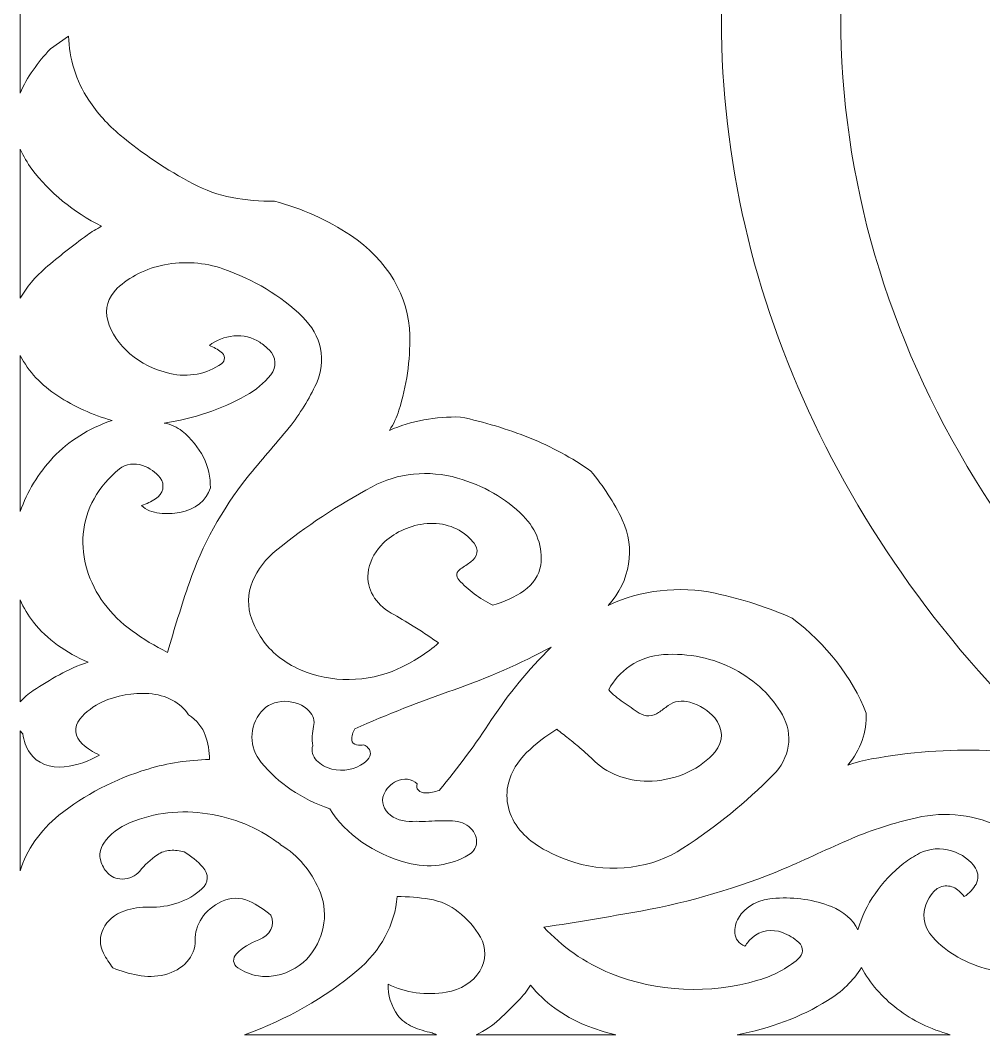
# Model space of a CAD drawing. Header units: millimetres. Extents: x -1200 to 1200, y -590 to 590.
# Drawn here: x -1200 to -643, y -587 to -1 of the extents above; entities that cross this region are included whole.
import ezdxf

# ---------------------------------------------------------------- set-up
doc = ezdxf.new("R2010")
doc.units = ezdxf.units.MM
doc.header["$MEASUREMENT"] = 0
doc.layers.add('Layer 1', color=7, linetype='Continuous')

msp = doc.modelspace()

# ---------------------------------------------------------------- linework, layer by layer
at = {"layer": 'Layer 1', "color": 250, "lineweight": 20}
for points, knots in [([(-1200.05, 41.5007), (-1198.1421, 36.8555), (-1195.6751, 32.3752), (-1192.6848, 28.1224), (-1189.6985, 23.8752), (-1186.3583, 19.799), (-1182.6874, 15.9209), (-1182.6874, 15.9209), (-1172.1028, 8.4643), (-1172.1028, 8.4643), (-1171.9165, 21.3915), (-1167.9304, 34.1019), (-1160.4814, 45.5296), (-1155.6157, 52.9097), (-1149.4894, 59.6976), (-1142.2875, 65.6886), (-1129.5512, 76.2836), (-1115.4307, 85.7258), (-1100.1808, 93.8452), (-1093.2947, 97.5113), (-1085.6675, 100.1698), (-1077.6505, 101.6983), (-1069.6634, 103.2214), (-1061.4725, 103.9339), (-1053.2691, 103.8195), (-1037.2981, 108.115), (-1022.4413, 114.7545), (-1009.4317, 123.4133), (-988.0072, 137.6758), (-975.4187, 158.8555), (-975.0213, 181.341), (-974.7613, 195.9184), (-976.8569, 210.4572), (-981.2562, 224.5922), (-982.5179, 228.6462), (-984.3694, 232.5625), (-986.7721, 236.2608), (-980.535, 233.4728), (-973.8421, 231.42), (-966.8916, 230.1643), (-959.9495, 228.9096), (-952.8438, 228.3604), (-945.7348, 228.5297), (-931.9655, 231.4072), (-918.6073, 235.4438), (-905.8728, 240.5762), (-893.1211, 245.7152), (-881.2336, 252.1542), (-870.4935, 259.7394), (-863.0804, 268.5285), (-856.9687, 277.9929), (-852.2833, 287.9418), (-844.5065, 304.4652), (-847.5341, 323.0435), (-860.3543, 337.3477), (-841.7064, 328.4449), (-819.4802, 325.9188), (-798.5397, 330.3322), (-783.0209, 333.6013), (-768.0759, 338.4446), (-754.0514, 344.7501), (-734.2427, 359.7933), (-719.5265, 378.6991), (-711.3026, 399.6794), (-710.8281, 410.3269), (-714.5335, 420.8156), (-721.8924, 429.6392), (-716.6759, 427.8332), (-711.2456, 426.4659), (-705.6857, 425.5581), (-686.3265, 422.397), (-666.6215, 420.8608), (-646.8751, 420.9734), (-630.939, 421.0645), (-615.1847, 423.6844), (-600.4898, 428.6889), (-596.4699, 430.0625), (-592.5597, 431.638), (-588.781, 433.4064), (-588.781, 433.4064), (-588.8529, 433.342), (-588.8529, 433.342), (-721.823, 314.5118), (-795.3442, 159.8026), (-795.0209, -0.7109), (-794.698, -161.1386), (-721.2782, -315.696), (-588.7445, -434.7303), (-592.5374, -432.9545), (-596.4592, -431.3683), (-600.4898, -429.9798), (-613.6081, -425.5126), (-627.5946, -422.9706), (-641.808, -422.471), (-664.113, -421.687), (-686.4416, -423.3219), (-708.213, -427.3352), (-712.8967, -428.1986), (-717.4746, -429.4018), (-721.8924, -430.9311), (-714.5353, -422.1065), (-710.8263, -411.6185), (-711.3026, -400.9709), (-719.5283, -379.9911), (-734.2406, -361.0831), (-754.0514, -346.0416), (-768.0759, -339.7362), (-783.0209, -334.8926), (-798.5397, -331.6234), (-819.4815, -327.2139), (-841.709, -329.7334), (-860.3543, -338.6396), (-847.5409, -324.3312), (-844.4992, -305.7547), (-852.2838, -289.2338), (-856.9692, -279.2848), (-863.0799, -269.8201), (-870.494, -261.0313), (-881.234, -253.4461), (-893.1211, -247.0071), (-905.8728, -241.8678), (-918.6073, -236.7357), (-931.9655, -232.6988), (-945.7348, -229.8216), (-952.8438, -229.6531), (-959.9495, -230.2016), (-966.8916, -231.4559), (-973.8421, -232.7116), (-980.535, -234.764), (-986.7721, -237.5521), (-984.3698, -233.8551), (-982.5188, -229.9398), (-981.2575, -225.8876), (-976.8578, -211.7512), (-974.7609, -197.2111), (-975.0213, -182.6322), (-975.4255, -160.1853), (-987.9627, -139.0335), (-1009.3332, -124.7782), (-1022.3646, -116.0836), (-1037.2556, -109.4173), (-1053.2691, -105.1114), (-1061.4725, -105.2255), (-1069.6634, -104.5129), (-1077.6505, -102.9903), (-1085.6679, -101.4621), (-1093.2952, -98.8032), (-1100.1808, -95.1368), (-1115.4307, -87.0167), (-1129.5507, -77.5741), (-1142.2878, -66.9794), (-1149.4899, -60.9889), (-1155.6157, -54.2013), (-1160.4814, -46.8216), (-1167.9314, -35.3941), (-1171.9157, -22.6831), (-1172.1028, -9.7556), (-1172.1028, -9.7556), (-1182.6874, -17.2135), (-1182.6874, -17.2135), (-1186.3583, -21.0916), (-1189.6985, -25.1675), (-1192.6848, -29.4147), (-1195.6756, -33.6671), (-1198.1421, -38.1474), (-1200.05, -42.7926), (-1200.05, -42.7926), (-1200.05, 41.5007), (-1200.05, 41.5007)], [0, 0, 0, 0, 0.01785714, 0.01785714, 0.01785714, 0.03571429, 0.03571429, 0.03571429, 0.05357143, 0.05357143, 0.05357143, 0.07142857, 0.07142857, 0.07142857, 0.08928571, 0.08928571, 0.08928571, 0.10714286, 0.10714286, 0.10714286, 0.125, 0.125, 0.125, 0.14285714, 0.14285714, 0.14285714, 0.16071429, 0.16071429, 0.16071429, 0.17857143, 0.17857143, 0.17857143, 0.19642857, 0.19642857, 0.19642857, 0.21428571, 0.21428571, 0.21428571, 0.23214286, 0.23214286, 0.23214286, 0.25, 0.25, 0.25, 0.26785714, 0.26785714, 0.26785714, 0.28571429, 0.28571429, 0.28571429, 0.30357143, 0.30357143, 0.30357143, 0.32142857, 0.32142857, 0.32142857, 0.33928571, 0.33928571, 0.33928571, 0.35714286, 0.35714286, 0.35714286, 0.375, 0.375, 0.375, 0.39285714, 0.39285714, 0.39285714, 0.41071429, 0.41071429, 0.41071429, 0.42857143, 0.42857143, 0.42857143, 0.44642857, 0.44642857, 0.44642857, 0.46428571, 0.46428571, 0.46428571, 0.48214286, 0.48214286, 0.48214286, 0.5, 0.5, 0.5, 0.51785714, 0.51785714, 0.51785714, 0.53571429, 0.53571429, 0.53571429, 0.55357143, 0.55357143, 0.55357143, 0.57142857, 0.57142857, 0.57142857, 0.58928571, 0.58928571, 0.58928571, 0.60714286, 0.60714286, 0.60714286, 0.625, 0.625, 0.625, 0.64285714, 0.64285714, 0.64285714, 0.66071429, 0.66071429, 0.66071429, 0.67857143, 0.67857143, 0.67857143, 0.69642857, 0.69642857, 0.69642857, 0.71428571, 0.71428571, 0.71428571, 0.73214286, 0.73214286, 0.73214286, 0.75, 0.75, 0.75, 0.76785714, 0.76785714, 0.76785714, 0.78571429, 0.78571429, 0.78571429, 0.80357143, 0.80357143, 0.80357143, 0.82142857, 0.82142857, 0.82142857, 0.83928571, 0.83928571, 0.83928571, 0.85714286, 0.85714286, 0.85714286, 0.875, 0.875, 0.875, 0.89285714, 0.89285714, 0.89285714, 0.91071429, 0.91071429, 0.91071429, 0.92857143, 0.92857143, 0.92857143, 0.94642857, 0.94642857, 0.94642857, 0.96428571, 0.96428571, 0.96428571, 0.98214286, 0.98214286, 0.98214286, 1, 1, 1, 1]), ([(-664.746, 236.7589), (-664.746, 236.7589), (-664.7598, 236.7325), (-664.7598, 236.7325), (-710.855, 151.7287), (-731.4281, 59.1016), (-724.7811, -33.6125), (-718.1376, -126.2796), (-684.9953, -216.378), (-627.9351, -296.8273), (-630.0803, -291.0084), (-631.5502, -285.0387), (-632.325, -278.9977), (-633.1024, -272.9359), (-632.7451, -266.8116), (-631.2663, -260.8363), (-618.5792, -263.2355), (-606.0335, -266.1078), (-593.672, -269.443), (-581.2869, -272.7844), (-569.3356, -277.1091), (-557.9955, -282.3524), (-544.648, -288.524), (-531.1044, -294.4111), (-517.377, -300.0072), (-506.9852, -304.2432), (-495.8075, -307.0595), (-484.2862, -308.3434), (-475.7501, -309.295), (-467.0717, -308.9117), (-458.7142, -307.2124), (-432.7937, -301.9434), (-407.196, -295.6856), (-382.0026, -288.458), (-381.1096, -288.2016), (-380.1529, -288.1244), (-379.2145, -288.2324), (-378.8946, -288.2665), (-378.5874, -288.1185), (-378.4719, -287.8741), (-378.3557, -287.6298), (-378.4492, -287.3594), (-378.7147, -287.2106), (-379.1182, -286.9792), (-379.534, -286.7616), (-379.9597, -286.5583), (-381.4227, -285.86), (-382.9041, -285.1882), (-384.4031, -284.5424), (-391.2052, -281.7198), (-398.0388, -278.9488), (-404.9042, -276.2291), (-411.8108, -273.4935), (-418.6988, -270.7258), (-425.5667, -267.9269), (-426.6777, -267.4594), (-427.7497, -266.9328), (-428.7751, -266.3511), (-429.8059, -265.7661), (-430.9413, -265.3139), (-432.1422, -265.0109), (-432.3323, -264.9789), (-432.4621, -264.8353), (-432.4415, -264.6786), (-432.4215, -264.5219), (-432.1842, -264.4092), (-431.9898, -264.4103), (-430.7468, -264.5156), (-429.5079, -264.1833), (-428.5862, -263.4982), (-427.665, -262.8132), (-427.1493, -261.8463), (-427.1698, -260.8321), (-427.2255, -257.9452), (-427.7424, -255.0776), (-428.7082, -252.2988), (-432.075, -242.849), (-437.5248, -233.976), (-444.798, -226.1066), (-445.371, -225.4869), (-445.8995, -224.8411), (-446.3818, -224.1724), (-448.6598, -225.7097), (-451.1361, -227.044), (-453.7666, -228.1513), (-456.8451, -229.4018), (-460.1267, -230.2936), (-463.5126, -230.7997), (-466.8905, -231.3047), (-470.3236, -231.5296), (-473.7572, -231.4715), (-476.8794, -231.3885), (-479.7639, -230.09), (-481.5054, -227.9855), (-483.2215, -225.9109), (-483.8022, -223.3501), (-483.1097, -220.9151), (-480.9623, -213.3681), (-478.0632, -205.9741), (-474.4425, -198.8074), (-468.578, -187.1995), (-465.7903, -174.7248), (-466.261, -162.1852), (-466.4083, -158.2689), (-467.4725, -154.4123), (-469.3981, -150.8196), (-469.3981, -150.8196), (-469.447, -150.512), (-469.447, -150.512), (-468.258, -149.4665), (-466.727, -148.7158), (-465.034, -148.3473), (-463.3718, -147.9859), (-461.6796, -147.72), (-459.9712, -147.5518), (-459.5108, -147.5066), (-459.0431, -147.5438), (-458.6024, -147.6609), (-458.1274, -147.7871), (-457.7908, -148.1312), (-457.7467, -148.535), (-457.1235, -149.95), (-456.4104, -151.3378), (-455.6104, -152.6929), (-454.7278, -154.1868), (-452.776, -155.0605), (-450.7485, -154.8673), (-448.709, -154.673), (-446.7707, -154.0439), (-445.1286, -153.0433), (-443.5119, -152.0575), (-442.0137, -150.9502), (-440.6543, -149.7355), (-427.9716, -129.1606), (-417.892, -107.6), (-410.5657, -85.3759), (-418.7172, -95.6209), (-429.6063, -104.2519), (-442.4184, -110.6255), (-461.8407, -120.287), (-482.8694, -127.6494), (-504.8562, -132.4875), (-513.5204, -133.4589), (-522.3422, -132.9518), (-530.7511, -131.0002), (-554.4485, -125.5011), (-575.8558, -114.848), (-592.6462, -100.2056), (-605.4082, -89.0763), (-614.2211, -75.3432), (-618.1462, -60.4783), (-623.5687, -39.9576), (-618.8803, -18.5151), (-605.1007, -0.7547), (-587.6579, 20.8998), (-557.9976, 34.0462), (-526.1196, 34.2774), (-512.6784, 34.373), (-499.4161, 31.7322), (-487.5544, 26.6008), (-483.0485, 24.6513), (-478.8637, 22.2465), (-475.1017, 19.4448), (-481.0346, 29.4216), (-489.0962, 38.4638), (-498.9189, 46.1563), (-508.7201, 53.8322), (-519.8873, 60.2641), (-532.0513, 65.2388), (-542.7109, 69.5962), (-555.2656, 69.631), (-565.9565, 65.3247), (-571.9777, 62.9004), (-578.5274, 61.4563), (-585.2322, 61.074), (-589.7219, 60.8175), (-594.0399, 62.5351), (-596.5445, 65.5697), (-600.6063, 70.4926), (-602.949, 76.2197), (-603.3229, 82.1365), (-603.5554, 85.8068), (-602.352, 89.4451), (-599.8871, 92.5283), (-591.5413, 95.9003), (-582.5314, 98.0657), (-573.2689, 98.9265), (-564.0347, 99.7847), (-554.6982, 99.6345), (-545.5131, 98.4796), (-527.0096, 96.1548), (-509.7691, 89.4076), (-496.0014, 79.1093), (-506.4909, 88.9418), (-518.2169, 97.855), (-530.9934, 105.7057), (-551.1194, 118.0716), (-574.3272, 126.7103), (-599.0067, 131.018), (-610.7878, 133.0745), (-621.9652, 136.9793), (-631.9044, 142.5093), (-649.7484, 152.7009), (-661.9412, 168.1917), (-665.8467, 185.6132), (-669.6417, 202.5516), (-669.2665, 219.9384), (-664.746, 236.7589)], [0, 0, 0, 0, 0.01449275, 0.01449275, 0.01449275, 0.02898551, 0.02898551, 0.02898551, 0.04347826, 0.04347826, 0.04347826, 0.05797101, 0.05797101, 0.05797101, 0.07246377, 0.07246377, 0.07246377, 0.08695652, 0.08695652, 0.08695652, 0.10144928, 0.10144928, 0.10144928, 0.11594203, 0.11594203, 0.11594203, 0.13043478, 0.13043478, 0.13043478, 0.14492754, 0.14492754, 0.14492754, 0.15942029, 0.15942029, 0.15942029, 0.17391304, 0.17391304, 0.17391304, 0.1884058, 0.1884058, 0.1884058, 0.20289855, 0.20289855, 0.20289855, 0.2173913, 0.2173913, 0.2173913, 0.23188406, 0.23188406, 0.23188406, 0.24637681, 0.24637681, 0.24637681, 0.26086957, 0.26086957, 0.26086957, 0.27536232, 0.27536232, 0.27536232, 0.28985507, 0.28985507, 0.28985507, 0.30434783, 0.30434783, 0.30434783, 0.31884058, 0.31884058, 0.31884058, 0.33333333, 0.33333333, 0.33333333, 0.34782609, 0.34782609, 0.34782609, 0.36231884, 0.36231884, 0.36231884, 0.37681159, 0.37681159, 0.37681159, 0.39130435, 0.39130435, 0.39130435, 0.4057971, 0.4057971, 0.4057971, 0.42028986, 0.42028986, 0.42028986, 0.43478261, 0.43478261, 0.43478261, 0.44927536, 0.44927536, 0.44927536, 0.46376812, 0.46376812, 0.46376812, 0.47826087, 0.47826087, 0.47826087, 0.49275362, 0.49275362, 0.49275362, 0.50724638, 0.50724638, 0.50724638, 0.52173913, 0.52173913, 0.52173913, 0.53623188, 0.53623188, 0.53623188, 0.55072464, 0.55072464, 0.55072464, 0.56521739, 0.56521739, 0.56521739, 0.57971014, 0.57971014, 0.57971014, 0.5942029, 0.5942029, 0.5942029, 0.60869565, 0.60869565, 0.60869565, 0.62318841, 0.62318841, 0.62318841, 0.63768116, 0.63768116, 0.63768116, 0.65217391, 0.65217391, 0.65217391, 0.66666667, 0.66666667, 0.66666667, 0.68115942, 0.68115942, 0.68115942, 0.69565217, 0.69565217, 0.69565217, 0.71014493, 0.71014493, 0.71014493, 0.72463768, 0.72463768, 0.72463768, 0.73913043, 0.73913043, 0.73913043, 0.75362319, 0.75362319, 0.75362319, 0.76811594, 0.76811594, 0.76811594, 0.7826087, 0.7826087, 0.7826087, 0.79710145, 0.79710145, 0.79710145, 0.8115942, 0.8115942, 0.8115942, 0.82608696, 0.82608696, 0.82608696, 0.84057971, 0.84057971, 0.84057971, 0.85507246, 0.85507246, 0.85507246, 0.86956522, 0.86956522, 0.86956522, 0.88405797, 0.88405797, 0.88405797, 0.89855072, 0.89855072, 0.89855072, 0.91304348, 0.91304348, 0.91304348, 0.92753623, 0.92753623, 0.92753623, 0.94202899, 0.94202899, 0.94202899, 0.95652174, 0.95652174, 0.95652174, 0.97101449, 0.97101449, 0.97101449, 0.98550725, 0.98550725, 0.98550725, 1, 1, 1, 1]), ([(-1200.05, -161.1647), (-1200.05, -161.1647), (-1200.05, -75.1662), (-1200.05, -75.1662), (-1198.2732, -79.176), (-1196.0071, -83.0312), (-1193.2849, -86.675), (-1183.2588, -100.094), (-1169.4744, -111.3968), (-1153.0412, -119.6684), (-1156.0422, -121.1601), (-1158.8693, -122.8694), (-1161.4886, -124.7765), (-1169.7987, -130.8254), (-1177.8029, -137.1451), (-1185.482, -143.7202), (-1191.4763, -148.8531), (-1196.396, -154.7442), (-1200.048, -161.1647)], [0, 0, 0, 0, 0.16666667, 0.16666667, 0.16666667, 0.33333333, 0.33333333, 0.33333333, 0.5, 0.5, 0.5, 0.66666667, 0.66666667, 0.66666667, 0.83333333, 0.83333333, 0.83333333, 1, 1, 1, 1]), ([(-1114.9231, -365.7727), (-1122.2006, -362.1911), (-1129.0419, -358.0541), (-1135.3531, -353.4197), (-1141.6814, -348.7721), (-1147.1613, -343.4137), (-1151.6245, -337.5097), (-1160.5542, -325.441), (-1164.759, -311.4489), (-1163.6853, -297.3987), (-1162.6009, -283.2018), (-1155.121, -269.8148), (-1142.6824, -259.7933), (-1139.2017, -256.9877), (-1133.9595, -256.1884), (-1129.4587, -257.7722), (-1125.2473, -259.2552), (-1121.6981, -261.7553), (-1119.295, -264.9292), (-1116.2551, -268.9407), (-1117.396, -274.1684), (-1121.9406, -277.0969), (-1124.4079, -278.6849), (-1127.1236, -280.0015), (-1130.0163, -281.0119), (-1127.3082, -283.4277), (-1123.631, -284.9817), (-1119.639, -285.3957), (-1115.7412, -285.7999), (-1111.7873, -285.649), (-1107.9528, -284.9501), (-1099.2086, -283.3534), (-1092.3414, -277.8765), (-1090.2335, -270.8068), (-1089.9473, -258.5052), (-1095.8418, -246.6474), (-1106.5724, -237.9556), (-1109.4248, -235.645), (-1113.0185, -234.0327), (-1116.9468, -233.3018), (-1099.9949, -230.7886), (-1083.8996, -225.3871), (-1069.7134, -217.4481), (-1063.9908, -214.2457), (-1059.0968, -210.1674), (-1055.3039, -205.4398), (-1051.7127, -200.9601), (-1052.1325, -195.1107), (-1056.3489, -191.0053), (-1057.9837, -189.4131), (-1059.7893, -187.9426), (-1061.7457, -186.6104), (-1065.9103, -183.7757), (-1071.3281, -182.4633), (-1076.7258, -182.9846), (-1082.0451, -183.4984), (-1086.9986, -185.4363), (-1090.806, -188.4949), (-1088.3434, -189.525), (-1086.0479, -190.7999), (-1083.9723, -192.2895), (-1082.7903, -193.1366), (-1082.1059, -194.351), (-1082.0888, -195.6306), (-1082.0716, -196.9107), (-1082.7303, -198.1411), (-1083.8896, -199.0086), (-1091.8986, -204.9967), (-1103.1971, -207.144), (-1113.6529, -204.6742), (-1131.5392, -200.4489), (-1145.2451, -188.7225), (-1149.5203, -174.0085), (-1151.4193, -167.472), (-1149.3683, -160.5868), (-1144.0057, -155.4717), (-1136.9147, -148.7092), (-1127.3515, -143.9504), (-1116.71, -141.8848), (-1105.4559, -139.7001), (-1093.6276, -140.5113), (-1082.9835, -144.1943), (-1065.1823, -150.3538), (-1049.4295, -159.8572), (-1037.0286, -171.9134), (-1025.9879, -182.644), (-1022.9265, -197.3824), (-1029.0043, -210.4624), (-1033.1514, -219.3816), (-1038.4342, -227.9275), (-1044.7643, -235.9579), (-1048.7405, -240.8588), (-1052.8113, -245.7091), (-1056.975, -250.5064), (-1061.0352, -255.1842), (-1065.0196, -259.9048), (-1068.928, -264.6667), (-1083.7436, -283.4768), (-1095.0148, -303.97), (-1102.3731, -325.4806), (-1106.9403, -338.8308), (-1111.1247, -352.2647), (-1114.9231, -365.7727)], [0, 0, 0, 0, 0.02941176, 0.02941176, 0.02941176, 0.05882353, 0.05882353, 0.05882353, 0.08823529, 0.08823529, 0.08823529, 0.11764706, 0.11764706, 0.11764706, 0.14705882, 0.14705882, 0.14705882, 0.17647059, 0.17647059, 0.17647059, 0.20588235, 0.20588235, 0.20588235, 0.23529412, 0.23529412, 0.23529412, 0.26470588, 0.26470588, 0.26470588, 0.29411765, 0.29411765, 0.29411765, 0.32352941, 0.32352941, 0.32352941, 0.35294118, 0.35294118, 0.35294118, 0.38235294, 0.38235294, 0.38235294, 0.41176471, 0.41176471, 0.41176471, 0.44117647, 0.44117647, 0.44117647, 0.47058824, 0.47058824, 0.47058824, 0.5, 0.5, 0.5, 0.52941176, 0.52941176, 0.52941176, 0.55882353, 0.55882353, 0.55882353, 0.58823529, 0.58823529, 0.58823529, 0.61764706, 0.61764706, 0.61764706, 0.64705882, 0.64705882, 0.64705882, 0.67647059, 0.67647059, 0.67647059, 0.70588235, 0.70588235, 0.70588235, 0.73529412, 0.73529412, 0.73529412, 0.76470588, 0.76470588, 0.76470588, 0.79411765, 0.79411765, 0.79411765, 0.82352941, 0.82352941, 0.82352941, 0.85294118, 0.85294118, 0.85294118, 0.88235294, 0.88235294, 0.88235294, 0.91176471, 0.91176471, 0.91176471, 0.94117647, 0.94117647, 0.94117647, 0.97058824, 0.97058824, 0.97058824, 1, 1, 1, 1]), ([(-1200.05, -284.3057), (-1200.05, -284.3057), (-1200.05, -194.3593), (-1200.05, -194.3593), (-1195.3213, -203.457), (-1187.8786, -211.4516), (-1178.3845, -217.6267), (-1168.9708, -223.7497), (-1158.3596, -228.5454), (-1146.9878, -231.8146), (-1160.4587, -236.32), (-1172.1944, -243.6622), (-1180.9876, -253.0902), (-1189.7028, -262.4337), (-1196.1685, -273.0221), (-1200.05, -284.3095)], [0, 0, 0, 0, 0.2, 0.2, 0.2, 0.4, 0.4, 0.4, 0.6, 0.6, 0.6, 0.8, 0.8, 0.8, 1, 1, 1, 1]), ([(-958.3439, -360.3209), (-960.765, -358.6963), (-963.1788, -357.0649), (-965.5857, -355.4265), (-968.0103, -353.7762), (-970.4771, -352.1681), (-972.986, -350.6034), (-977.2146, -348.0297), (-981.4935, -345.5109), (-985.8209, -343.0477), (-994.9955, -337.8274), (-1000.06, -329.0334), (-999.122, -319.9721), (-998.5203, -314.1699), (-995.9202, -308.6193), (-991.6219, -303.9572), (-985.9776, -297.8345), (-977.8368, -293.5314), (-968.6557, -291.813), (-959.1405, -290.0311), (-949.1623, -292.4306), (-942.3715, -298.1258), (-940.7067, -299.5223), (-939.2001, -301.0384), (-937.8699, -302.6542), (-935.0179, -306.1155), (-935.8038, -310.7645), (-939.6913, -313.4821), (-941.6768, -314.8692), (-943.6923, -316.2278), (-945.7361, -317.5576), (-948.1152, -319.1074), (-948.5542, -321.9049), (-946.7237, -323.8853), (-944.0444, -326.7871), (-941.0498, -329.4873), (-937.7751, -331.9543), (-934.4974, -334.4237), (-930.9072, -336.6029), (-927.062, -338.4561), (-920.4918, -336.6464), (-914.4029, -333.8478), (-909.1123, -330.2046), (-903.6777, -326.4621), (-900.2019, -321.1865), (-899.3885, -315.4399), (-897.9379, -305.1847), (-901.6028, -294.8921), (-909.5765, -286.8495), (-919.4725, -276.8669), (-932.5942, -269.3234), (-947.4826, -265.0612), (-963.9805, -260.3406), (-982.2395, -262.1872), (-996.7965, -270.0602), (-1016.5464, -280.738), (-1034.9706, -292.9415), (-1051.8173, -306.5055), (-1058.2278, -311.6668), (-1063.0524, -317.9757), (-1065.904, -324.929), (-1068.7828, -331.9497), (-1068.9374, -339.5141), (-1066.3441, -346.6078), (-1064.9227, -350.4957), (-1062.9903, -354.2468), (-1060.5778, -357.7986), (-1055.3947, -365.4297), (-1047.638, -371.6979), (-1038.2115, -375.87), (-1020.5517, -383.4976), (-999.3409, -383.3117), (-981.8982, -375.3623), (-973.1325, -371.3692), (-965.1879, -366.2958), (-958.3439, -360.3209)], [0, 0, 0, 0, 0.04, 0.04, 0.04, 0.08, 0.08, 0.08, 0.12, 0.12, 0.12, 0.16, 0.16, 0.16, 0.2, 0.2, 0.2, 0.24, 0.24, 0.24, 0.28, 0.28, 0.28, 0.32, 0.32, 0.32, 0.36, 0.36, 0.36, 0.4, 0.4, 0.4, 0.44, 0.44, 0.44, 0.48, 0.48, 0.48, 0.52, 0.52, 0.52, 0.56, 0.56, 0.56, 0.6, 0.6, 0.6, 0.64, 0.64, 0.64, 0.68, 0.68, 0.68, 0.72, 0.72, 0.72, 0.76, 0.76, 0.76, 0.8, 0.8, 0.8, 0.84, 0.84, 0.84, 0.88, 0.88, 0.88, 0.92, 0.92, 0.92, 0.96, 0.96, 0.96, 1, 1, 1, 1]), ([(-1200.048, -335.4848), (-1198.1506, -340.001), (-1195.6083, -344.3201), (-1192.4712, -348.3557), (-1184.559, -358.1368), (-1173.6704, -366.0876), (-1160.8506, -371.4414), (-1166.7116, -373.3443), (-1172.2904, -375.7734), (-1177.4847, -378.6853), (-1182.6643, -381.5884), (-1187.7052, -384.6509), (-1192.5971, -387.8662), (-1195.4332, -389.7304), (-1197.9408, -391.901), (-1200.05, -394.3183), (-1200.05, -394.3183), (-1200.05, -335.4828), (-1200.05, -335.4828)], [0, 0, 0, 0, 0.16666667, 0.16666667, 0.16666667, 0.33333333, 0.33333333, 0.33333333, 0.5, 0.5, 0.5, 0.66666667, 0.66666667, 0.66666667, 0.83333333, 0.83333333, 0.83333333, 1, 1, 1, 1]), ([(-893.3963, -362.7611), (-906.5151, -375.7741), (-918.0236, -389.8003), (-927.7588, -404.6418), (-936.9679, -418.6809), (-947.0509, -432.3321), (-957.9674, -445.5404), (-960.4896, -446.3892), (-963.1733, -446.8814), (-965.9001, -446.9964), (-967.5357, -447.0673), (-969.1054, -446.4639), (-970.0741, -445.3921), (-971.0429, -444.3202), (-971.2751, -442.9129), (-970.7003, -441.6683), (-973.6486, -438.8159), (-978.7242, -438.1513), (-982.6228, -440.114), (-986.1528, -441.889), (-988.7923, -444.6194), (-990.0755, -447.8246), (-991.7928, -452.1184), (-990.2528, -456.8261), (-986.1322, -459.8589), (-982.1351, -462.801), (-976.6813, -464.0627), (-971.374, -463.2692), (-968.934, -463.4666), (-966.477, -463.485), (-964.0328, -463.3245), (-959.4969, -463.0266), (-954.9412, -462.9609), (-950.3949, -463.1278), (-946.3382, -463.2741), (-942.5394, -464.7825), (-939.908, -467.2923), (-937.2766, -469.802), (-936.0522, -473.1038), (-936.5233, -476.3768), (-936.8912, -478.9262), (-938.537, -481.2423), (-941.0708, -482.7792), (-951.2109, -488.9311), (-964.4354, -490.6543), (-976.4423, -487.3973), (-995.8461, -482.1324), (-1011.9479, -470.9016), (-1021.2883, -456.1296), (-1037.426, -450.5724), (-1051.177, -441.2495), (-1060.7907, -429.3532), (-1067.9811, -420.4601), (-1067.9892, -408.943), (-1060.8262, -400.035), (-1057.8093, -396.2841), (-1052.6468, -394.0322), (-1047.1276, -394.0552), (-1041.6686, -394.0781), (-1036.5232, -396.1408), (-1033.1801, -399.6429), (-1030.7688, -402.1683), (-1029.8206, -405.4187), (-1030.5774, -408.5537), (-1031.4639, -412.2222), (-1031.6288, -415.9804), (-1031.0656, -419.6909), (-1031.9697, -422.6654), (-1031.1474, -425.8094), (-1028.8299, -428.2277), (-1026.5767, -430.5797), (-1023.4871, -432.3095), (-1019.9773, -433.1833), (-1013.4901, -434.7379), (-1006.4787, -433.4238), (-1001.4935, -429.7132), (-1000.0013, -428.6027), (-998.8557, -427.2212), (-998.1507, -425.6808), (-997.4055, -424.051), (-997.7931, -422.2236), (-999.1692, -420.8914), (-999.839, -420.2428), (-1000.6159, -419.6725), (-1001.4789, -419.1974), (-1002.882, -419.5436), (-1004.3788, -419.5529), (-1005.7883, -419.2245), (-1007.3074, -418.8703), (-1008.3876, -417.7762), (-1008.4839, -416.4958), (-1008.6552, -414.2141), (-1008.0681, -411.9358), (-1006.7849, -409.9008), (-988.1083, -401.6758), (-968.9769, -394.1473), (-949.4536, -387.3396), (-929.8999, -380.5214), (-911.141, -372.2968), (-893.3963, -362.7611)], [0, 0, 0, 0, 0.03030303, 0.03030303, 0.03030303, 0.06060606, 0.06060606, 0.06060606, 0.09090909, 0.09090909, 0.09090909, 0.12121212, 0.12121212, 0.12121212, 0.15151515, 0.15151515, 0.15151515, 0.18181818, 0.18181818, 0.18181818, 0.21212121, 0.21212121, 0.21212121, 0.24242424, 0.24242424, 0.24242424, 0.27272727, 0.27272727, 0.27272727, 0.3030303, 0.3030303, 0.3030303, 0.33333333, 0.33333333, 0.33333333, 0.36363636, 0.36363636, 0.36363636, 0.39393939, 0.39393939, 0.39393939, 0.42424242, 0.42424242, 0.42424242, 0.45454545, 0.45454545, 0.45454545, 0.48484848, 0.48484848, 0.48484848, 0.51515152, 0.51515152, 0.51515152, 0.54545455, 0.54545455, 0.54545455, 0.57575758, 0.57575758, 0.57575758, 0.60606061, 0.60606061, 0.60606061, 0.63636364, 0.63636364, 0.63636364, 0.66666667, 0.66666667, 0.66666667, 0.6969697, 0.6969697, 0.6969697, 0.72727273, 0.72727273, 0.72727273, 0.75757576, 0.75757576, 0.75757576, 0.78787879, 0.78787879, 0.78787879, 0.81818182, 0.81818182, 0.81818182, 0.84848485, 0.84848485, 0.84848485, 0.87878788, 0.87878788, 0.87878788, 0.90909091, 0.90909091, 0.90909091, 0.93939394, 0.93939394, 0.93939394, 0.96969697, 0.96969697, 0.96969697, 1, 1, 1, 1]), ([(-890.0554, -410.1775), (-887.8275, -411.9458), (-885.5922, -413.708), (-883.3497, -415.4639), (-881.0995, -417.2256), (-878.8973, -419.0275), (-876.7439, -420.8674), (-873.8016, -423.4436), (-870.9248, -426.0693), (-868.1156, -428.7421), (-859.8763, -436.5803), (-847.5692, -440.7973), (-834.9019, -440.114), (-820.2156, -439.3219), (-806.8184, -433.0634), (-798.6086, -423.1495), (-793.7065, -417.2277), (-793.8033, -409.4747), (-798.863, -403.6405), (-802.4366, -399.5181), (-807.4442, -396.3574), (-813.2487, -394.5629), (-817.5594, -393.2307), (-822.4238, -393.9881), (-825.8171, -396.5235), (-827.6356, -397.8818), (-829.4567, -399.238), (-831.2798, -400.5924), (-834.4251, -402.9301), (-839.2151, -403.0337), (-842.5146, -400.841), (-845.642, -398.7611), (-848.7478, -396.6605), (-851.8327, -394.5389), (-854.9276, -392.4105), (-857.7041, -389.9935), (-860.1047, -387.3396), (-857.3709, -382.0469), (-853.139, -377.3489), (-847.7555, -373.6276), (-842.3159, -369.8677), (-835.5597, -367.5818), (-828.4399, -367.0903), (-813.9403, -366.089), (-799.4412, -369.1044), (-787.3187, -375.6376), (-775.3036, -382.1133), (-765.7568, -391.1937), (-759.7637, -401.8409), (-753.2762, -413.3618), (-755.3789, -426.8816), (-765.1764, -436.7426), (-780.6101, -452.2696), (-798.0434, -466.4195), (-817.1722, -478.9481), (-834.7656, -490.4756), (-858.5846, -493.5846), (-879.7539, -487.1339), (-887.1053, -484.8924), (-894.0226, -481.8023), (-900.2892, -477.961), (-904.5965, -475.3206), (-908.3358, -472.1181), (-911.3535, -468.4857), (-917.9786, -460.5095), (-920.3753, -450.7), (-918.0085, -441.2749), (-916.3113, -434.8053), (-912.7034, -428.764), (-907.4989, -423.6736), (-902.3514, -418.6399), (-896.4963, -414.1098), (-890.0554, -410.1775)], [0, 0, 0, 0, 0.04166667, 0.04166667, 0.04166667, 0.08333333, 0.08333333, 0.08333333, 0.125, 0.125, 0.125, 0.16666667, 0.16666667, 0.16666667, 0.20833333, 0.20833333, 0.20833333, 0.25, 0.25, 0.25, 0.29166667, 0.29166667, 0.29166667, 0.33333333, 0.33333333, 0.33333333, 0.375, 0.375, 0.375, 0.41666667, 0.41666667, 0.41666667, 0.45833333, 0.45833333, 0.45833333, 0.5, 0.5, 0.5, 0.54166667, 0.54166667, 0.54166667, 0.58333333, 0.58333333, 0.58333333, 0.625, 0.625, 0.625, 0.66666667, 0.66666667, 0.66666667, 0.70833333, 0.70833333, 0.70833333, 0.75, 0.75, 0.75, 0.79166667, 0.79166667, 0.79166667, 0.83333333, 0.83333333, 0.83333333, 0.875, 0.875, 0.875, 0.91666667, 0.91666667, 0.91666667, 0.95833333, 0.95833333, 0.95833333, 1, 1, 1, 1]), ([(-1200.05, -411.0165), (-1199.6064, -411.6682), (-1199.1263, -412.3031), (-1198.6114, -412.9194), (-1198.1468, -416.786), (-1196.7239, -420.5352), (-1194.4266, -423.9437), (-1190.5396, -429.7066), (-1182.6416, -432.8861), (-1174.6374, -431.9008), (-1167.2525, -430.9933), (-1160.2471, -428.6604), (-1154.2061, -425.0955), (-1157.9335, -423.4244), (-1161.2969, -421.2657), (-1164.1599, -418.7076), (-1168.6269, -414.7194), (-1169.1952, -408.7758), (-1165.5506, -404.2706), (-1162.2381, -400.1798), (-1157.7708, -396.7866), (-1152.5226, -394.3746), (-1144.3745, -390.6299), (-1135.0204, -388.9627), (-1125.6884, -389.589), (-1115.9626, -390.241), (-1107.3193, -394.8938), (-1102.7877, -401.9076), (-1098.1306, -404.9147), (-1094.7552, -409.0371), (-1093.1423, -413.6861), (-1091.561, -418.2444), (-1090.752, -422.9573), (-1090.7376, -427.6928), (-1102.8528, -427.8861), (-1114.8371, -429.7358), (-1126.193, -433.1666), (-1145.5065, -439.0018), (-1163.0626, -448.1013), (-1177.7052, -459.8697), (-1188.6838, -468.6932), (-1196.4195, -479.8152), (-1200.05, -492.0035), (-1200.05, -492.0035), (-1200.05, -411.0165), (-1200.05, -411.0165)], [0, 0, 0, 0, 0.06666667, 0.06666667, 0.06666667, 0.13333333, 0.13333333, 0.13333333, 0.2, 0.2, 0.2, 0.26666667, 0.26666667, 0.26666667, 0.33333333, 0.33333333, 0.33333333, 0.4, 0.4, 0.4, 0.46666667, 0.46666667, 0.46666667, 0.53333333, 0.53333333, 0.53333333, 0.6, 0.6, 0.6, 0.66666667, 0.66666667, 0.66666667, 0.73333333, 0.73333333, 0.73333333, 0.8, 0.8, 0.8, 0.86666667, 0.86666667, 0.86666667, 0.93333333, 0.93333333, 0.93333333, 1, 1, 1, 1]), ([(-1146.4872, -548.0471), (-1148.5811, -545.3538), (-1150.3995, -542.5257), (-1151.9234, -539.5913), (-1156.868, -530.0861), (-1151.4129, -519.1147), (-1139.7383, -515.0298), (-1135.2829, -513.4734), (-1130.4488, -512.7557), (-1125.6028, -512.9305), (-1114.0156, -513.3469), (-1102.8254, -509.4942), (-1095.1497, -502.4376), (-1091.3067, -498.9032), (-1091.0301, -493.6749), (-1094.4944, -489.8917), (-1097.5854, -486.513), (-1101.2591, -483.5143), (-1105.4045, -480.9865), (-1107.9682, -480.2813), (-1110.6797, -480.0004), (-1113.3796, -480.1614), (-1116.1219, -480.3248), (-1118.7259, -481.1971), (-1120.8107, -482.6521), (-1124.7728, -485.4169), (-1128.2243, -488.6283), (-1131.0613, -492.1898), (-1133.2999, -495.0019), (-1137.1489, -496.6998), (-1141.2746, -496.6984), (-1144.6032, -496.698), (-1147.7284, -495.3901), (-1149.6616, -493.1911), (-1151.505, -491.0943), (-1152.833, -488.7278), (-1153.5728, -486.2232), (-1154.5942, -482.7653), (-1153.9693, -479.1198), (-1151.8258, -476.0185), (-1148.2825, -470.893), (-1142.944, -466.7323), (-1136.4911, -464.0648), (-1122.7423, -458.3811), (-1107.0384, -456.5859), (-1091.8888, -458.9615), (-1076.8718, -461.317), (-1062.9337, -466.977), (-1051.6052, -475.3164), (-1050.9372, -475.8086), (-1050.296, -476.324), (-1049.6839, -476.862), (-1044.4713, -480.0196), (-1039.9666, -483.8834), (-1036.3691, -488.2811), (-1032.7857, -492.6614), (-1029.8451, -497.3681), (-1027.6085, -502.3025), (-1021.7988, -515.1125), (-1023.7085, -529.4008), (-1032.7557, -540.9082), (-1037.3049, -546.694), (-1044.4229, -550.8435), (-1052.6306, -552.4986), (-1055.865, -553.1507), (-1059.2368, -553.2215), (-1062.508, -552.7065), (-1066.9006, -552.0152), (-1070.9885, -550.3855), (-1074.348, -547.9876), (-1077.2526, -545.9169), (-1077.6235, -542.3509), (-1075.1959, -539.9089), (-1071.7427, -536.4385), (-1067.3253, -533.6793), (-1062.3085, -531.8566), (-1055.5775, -529.4077), (-1052.4781, -523.0591), (-1055.3352, -517.5402), (-1058.9803, -514.3538), (-1063.1967, -511.6334), (-1067.844, -509.4698), (-1072.8121, -507.1579), (-1078.931, -507.2197), (-1083.8228, -509.6363), (-1093.509, -514.4216), (-1099.307, -523.0307), (-1099.0265, -532.2302), (-1098.7481, -541.319), (-1106.0688, -549.4231), (-1116.8273, -551.9585), (-1121.8039, -553.1291), (-1127.0693, -553.2463), (-1132.1174, -552.2991), (-1137.1031, -551.3638), (-1141.9299, -549.9354), (-1146.4872, -548.0471)], [0, 0, 0, 0, 0.03125, 0.03125, 0.03125, 0.0625, 0.0625, 0.0625, 0.09375, 0.09375, 0.09375, 0.125, 0.125, 0.125, 0.15625, 0.15625, 0.15625, 0.1875, 0.1875, 0.1875, 0.21875, 0.21875, 0.21875, 0.25, 0.25, 0.25, 0.28125, 0.28125, 0.28125, 0.3125, 0.3125, 0.3125, 0.34375, 0.34375, 0.34375, 0.375, 0.375, 0.375, 0.40625, 0.40625, 0.40625, 0.4375, 0.4375, 0.4375, 0.46875, 0.46875, 0.46875, 0.5, 0.5, 0.5, 0.53125, 0.53125, 0.53125, 0.5625, 0.5625, 0.5625, 0.59375, 0.59375, 0.59375, 0.625, 0.625, 0.625, 0.65625, 0.65625, 0.65625, 0.6875, 0.6875, 0.6875, 0.71875, 0.71875, 0.71875, 0.75, 0.75, 0.75, 0.78125, 0.78125, 0.78125, 0.8125, 0.8125, 0.8125, 0.84375, 0.84375, 0.84375, 0.875, 0.875, 0.875, 0.90625, 0.90625, 0.90625, 0.9375, 0.9375, 0.9375, 0.96875, 0.96875, 0.96875, 1, 1, 1, 1]), ([(-897.5211, -524.4893), (-878.7893, -521.6828), (-860.1277, -518.5797), (-841.5454, -515.1809), (-812.8897, -509.9401), (-785.1704, -501.787), (-759.0323, -490.9098), (-752.524, -488.0636), (-746.0578, -485.1548), (-739.6344, -482.1839), (-733.0448, -479.1358), (-726.4018, -476.1641), (-719.7073, -473.2703), (-707.7898, -468.2626), (-695.2754, -464.2469), (-682.3609, -461.2861), (-665.5178, -457.4226), (-647.4271, -459.633), (-632.7259, -467.3416), (-617.4699, -475.3428), (-604.7268, -486.1339), (-595.5221, -498.8421), (-585.7625, -512.307), (-588.2101, -529.4098), (-601.4881, -540.7202), (-611.4222, -549.1798), (-626.3954, -552.3763), (-640.178, -548.9928), (-653.2698, -545.7768), (-664.7473, -539.2267), (-672.9091, -530.319), (-678.5664, -524.1474), (-679.6396, -515.9599), (-675.7199, -508.9565), (-674.7349, -507.1961), (-673.5773, -505.5024), (-672.2585, -503.8922), (-670.7908, -502.0963), (-668.4018, -500.9341), (-665.7577, -500.7311), (-663.1139, -500.5278), (-660.4863, -501.3146), (-658.6288, -502.8554), (-657.15, -504.0841), (-655.8317, -505.434), (-654.6951, -506.8829), (-651.7476, -504.9265), (-649.4122, -502.4334), (-647.8781, -499.6053), (-646.2883, -496.673), (-646.4086, -493.3187), (-648.2087, -490.4676), (-651.1245, -485.8485), (-656.0304, -482.2648), (-661.9973, -480.3977), (-668.0896, -478.4917), (-674.9268, -479.0204), (-680.4632, -481.829), (-683.716, -483.4785), (-686.7449, -485.4016), (-689.5004, -487.5666), (-702.7751, -497.9975), (-712.0072, -511.3376), (-716.069, -525.9662), (-719.0499, -520.1762), (-724.4993, -515.4555), (-731.4259, -512.6667), (-741.3565, -508.6677), (-752.4572, -506.9928), (-763.495, -507.8297), (-772.8427, -508.0021), (-781.2525, -512.4602), (-785.1927, -519.3413), (-786.7481, -522.0557), (-787.448, -525.0399), (-787.2292, -528.0282), (-786.9987, -531.1664), (-784.8085, -533.9883), (-781.4182, -535.5091), (-780.2238, -533.6841), (-778.7539, -531.9863), (-777.0424, -530.456), (-772.6778, -526.5497), (-765.6959, -525.3802), (-759.7775, -527.5566), (-756.1571, -528.8891), (-752.9356, -530.8452), (-750.3389, -533.2879), (-747.391, -536.0579), (-747.5153, -540.1954), (-750.6178, -542.8517), (-757.0715, -548.3727), (-765.0265, -552.5981), (-773.8431, -555.1909), (-801.6246, -563.3627), (-832.3386, -561.9453), (-858.8083, -551.2846), (-866.487, -548.1906), (-873.6444, -544.3059), (-880.1007, -539.7286), (-886.5482, -535.1571), (-892.3878, -530.0486), (-897.5216, -524.4887)], [0, 0, 0, 0, 0.02941176, 0.02941176, 0.02941176, 0.05882353, 0.05882353, 0.05882353, 0.08823529, 0.08823529, 0.08823529, 0.11764706, 0.11764706, 0.11764706, 0.14705882, 0.14705882, 0.14705882, 0.17647059, 0.17647059, 0.17647059, 0.20588235, 0.20588235, 0.20588235, 0.23529412, 0.23529412, 0.23529412, 0.26470588, 0.26470588, 0.26470588, 0.29411765, 0.29411765, 0.29411765, 0.32352941, 0.32352941, 0.32352941, 0.35294118, 0.35294118, 0.35294118, 0.38235294, 0.38235294, 0.38235294, 0.41176471, 0.41176471, 0.41176471, 0.44117647, 0.44117647, 0.44117647, 0.47058824, 0.47058824, 0.47058824, 0.5, 0.5, 0.5, 0.52941176, 0.52941176, 0.52941176, 0.55882353, 0.55882353, 0.55882353, 0.58823529, 0.58823529, 0.58823529, 0.61764706, 0.61764706, 0.61764706, 0.64705882, 0.64705882, 0.64705882, 0.67647059, 0.67647059, 0.67647059, 0.70588235, 0.70588235, 0.70588235, 0.73529412, 0.73529412, 0.73529412, 0.76470588, 0.76470588, 0.76470588, 0.79411765, 0.79411765, 0.79411765, 0.82352941, 0.82352941, 0.82352941, 0.85294118, 0.85294118, 0.85294118, 0.88235294, 0.88235294, 0.88235294, 0.91176471, 0.91176471, 0.91176471, 0.94117647, 0.94117647, 0.94117647, 0.97058824, 0.97058824, 0.97058824, 1, 1, 1, 1]), ([(-959.4934, -586.6364), (-959.4934, -586.6364), (-1070.424, -586.6364), (-1070.424, -586.6364), (-1046.0551, -577.9019), (-1024.0302, -565.3949), (-1005.5724, -549.8057), (-991.7928, -538.1662), (-983.5583, -522.9437), (-982.3368, -506.8332), (-976.0418, -506.8433), (-969.7624, -507.3535), (-963.5899, -508.3566), (-957.2937, -509.3792), (-951.5188, -511.9143), (-947.0175, -515.63), (-941.6687, -519.8067), (-937.3315, -524.7625), (-934.2328, -530.2363), (-930.6597, -536.5327), (-930.8065, -543.8058), (-934.6325, -550.0038), (-938.4583, -556.2016), (-945.6029, -560.6615), (-953.9566, -562.1094), (-965.4719, -564.0961), (-977.495, -562.4243), (-987.5412, -557.4445), (-987.7991, -563.76), (-985.8393, -570.0018), (-981.8867, -575.4464), (-979.8284, -578.2821), (-976.827, -580.5872), (-973.2242, -582.0983), (-969.6822, -583.5845), (-965.9528, -584.7537), (-962.0999, -585.5868), (-961.2498, -585.9663), (-960.38, -586.3164), (-959.4934, -586.6364)], [0, 0, 0, 0, 0.07692308, 0.07692308, 0.07692308, 0.15384615, 0.15384615, 0.15384615, 0.23076923, 0.23076923, 0.23076923, 0.30769231, 0.30769231, 0.30769231, 0.38461538, 0.38461538, 0.38461538, 0.46153846, 0.46153846, 0.46153846, 0.53846154, 0.53846154, 0.53846154, 0.61538462, 0.61538462, 0.61538462, 0.69230769, 0.69230769, 0.69230769, 0.76923077, 0.76923077, 0.76923077, 0.84615385, 0.84615385, 0.84615385, 0.92307692, 0.92307692, 0.92307692, 1, 1, 1, 1]), ([(-662.7258, -586.6364), (-662.7258, -586.6364), (-785.9318, -586.6364), (-785.9318, -586.6364), (-766.9808, -583.1626), (-749.168, -576.4484), (-733.6735, -566.936), (-725.4342, -561.8779), (-718.7205, -555.3709), (-714.0342, -547.899), (-709.1955, -556.8636), (-702.1905, -564.9459), (-693.4282, -571.6705), (-684.6509, -578.4065), (-674.1786, -583.5126), (-662.7276, -586.6364)], [0, 0, 0, 0, 0.2, 0.2, 0.2, 0.4, 0.4, 0.4, 0.6, 0.6, 0.6, 0.8, 0.8, 0.8, 1, 1, 1, 1]), ([(-936.6217, -586.6364), (-931.5693, -584.2866), (-927.0355, -581.2722), (-923.2024, -577.7145), (-919.3957, -574.1813), (-915.7083, -570.5645), (-912.1441, -566.8678), (-909.4913, -564.1163), (-907.1935, -561.1518), (-905.2865, -558.02), (-897.3705, -567.7983), (-886.4826, -575.748), (-873.6654, -581.104), (-868.0278, -583.4191), (-862.1214, -585.2723), (-856.0312, -586.6364), (-856.0312, -586.6364), (-936.6209, -586.6364), (-936.6209, -586.6364)], [0, 0, 0, 0, 0.16666667, 0.16666667, 0.16666667, 0.33333333, 0.33333333, 0.33333333, 0.5, 0.5, 0.5, 0.66666667, 0.66666667, 0.66666667, 0.83333333, 0.83333333, 0.83333333, 1, 1, 1, 1])]:
    msp.add_open_spline(points, degree=3, knots=knots, dxfattribs=at)

doc.saveas('drawing.dxf')
